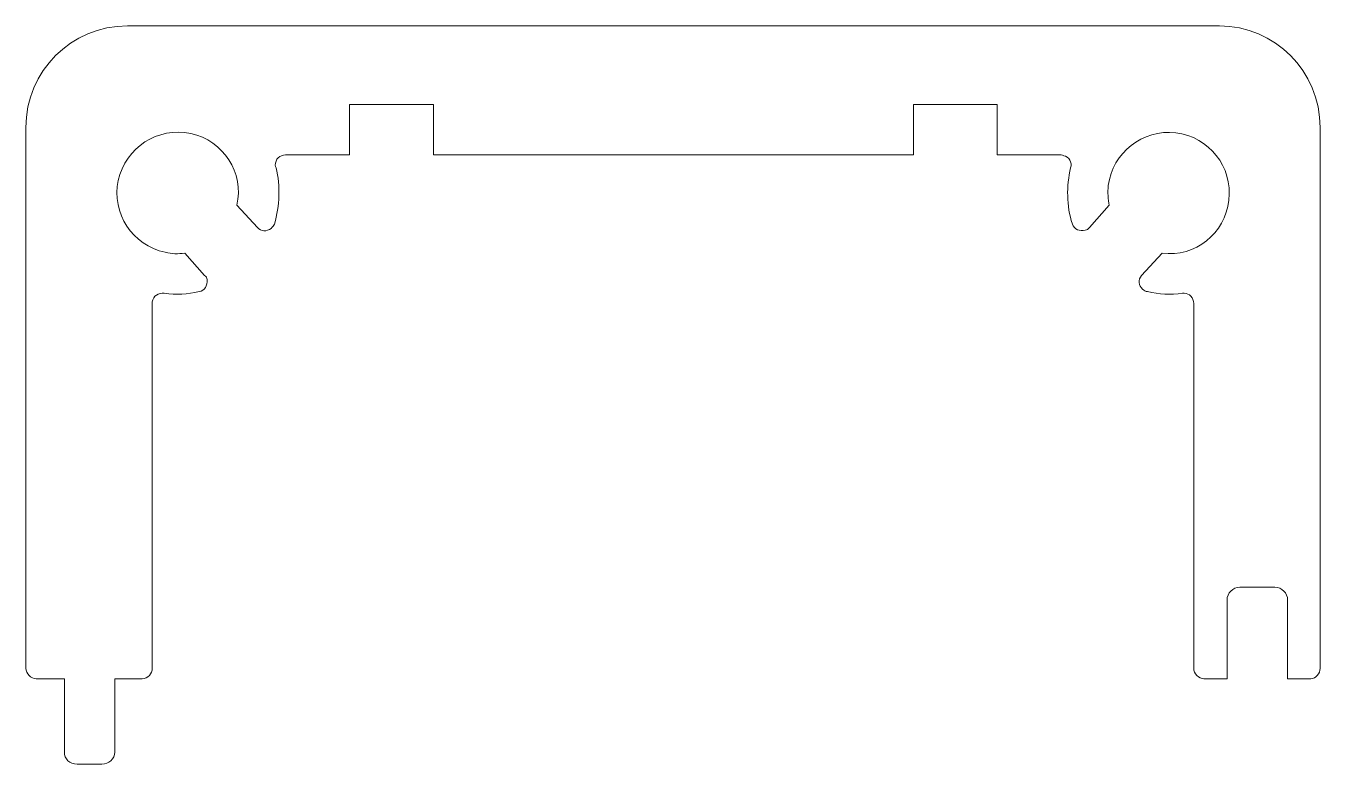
# Model space of a CAD drawing. Header units: millimetres. Extents: x 160.3 to 185.9, y 118 to 132.6.
import ezdxf

# ---------------------------------------------------------------- set-up
doc = ezdxf.new("R2010")
doc.units = ezdxf.units.MM
doc.header["$MEASUREMENT"] = 0
doc.layers.get('0').update_dxf_attribs({"linetype": 'CONTINUOUS'})

msp = doc.modelspace()

# ---------------------------------------------------------------- linework, layer by layer
at = {"color": 7, "linetype": 'CONTINUOUS', "lineweight": 20}
for points in [[(162.329, 132.64), (183.924, 132.64), (183.924, 132.64)], [(168.378, 131.086), (166.722, 131.086), (166.722, 130.089)], [(168.378, 131.086), (168.378, 130.089), (168.378, 130.089)], [(177.874, 131.086), (179.53, 131.086), (179.53, 130.089)], [(177.874, 131.086), (177.874, 130.089), (177.874, 130.089)], [(160.318, 119.934), (160.318, 130.63), (160.318, 130.63)], [(185.917, 130.63), (185.917, 119.934), (185.917, 119.934)], [(165.455, 130.089), (166.722, 130.089), (166.722, 130.089)], [(168.378, 130.089), (177.874, 130.089), (177.874, 130.089)], [(179.53, 130.089), (180.798, 130.089), (180.798, 130.089)], [(164.492, 129.092), (164.897, 128.653), (164.897, 128.653)], [(181.744, 129.092), (181.355, 128.653), (181.355, 128.653)], [(163.461, 128.146), (163.85, 127.706), (163.85, 127.706)], [(182.791, 128.146), (182.386, 127.706), (182.386, 127.706)], [(162.819, 119.934), (162.819, 127.149), (162.819, 127.149)], [(183.417, 127.149), (183.417, 119.934), (183.417, 119.934)], [(185.022, 121.539), (184.329, 121.539), (184.329, 121.539)], [(184.076, 119.731), (184.076, 121.286), (184.076, 121.286)], [(185.275, 119.731), (185.275, 121.286), (185.275, 121.286)], [(161.079, 119.731), (160.521, 119.731), (160.521, 119.731)], [(161.079, 119.731), (161.079, 118.278), (161.079, 118.278)], [(162.616, 119.731), (162.076, 119.731), (162.076, 119.731)], [(162.076, 119.731), (162.076, 118.278), (162.076, 118.278)], [(183.619, 119.731), (184.076, 119.731), (184.076, 119.731)], [(185.275, 119.731), (185.731, 119.731), (185.731, 119.731)], [(161.332, 118.041), (161.822, 118.041), (161.822, 118.041)]]:
    msp.add_lwpolyline(points, dxfattribs=at)
for points in [[(162.329, 132.64), (161.214, 132.64), (160.318, 131.745), (160.318, 130.63)], [(185.917, 130.63), (185.917, 131.745), (185.022, 132.64), (183.924, 132.64)], [(165.235, 128.72), (165.337, 129.092), (165.354, 129.464), (165.269, 129.835)], [(180.983, 129.835), (180.899, 129.464), (180.899, 129.092), (181.017, 128.72)], [(163.056, 127.352), (163.292, 127.318), (163.512, 127.335), (163.748, 127.385)], [(182.504, 127.385), (182.724, 127.335), (182.96, 127.318), (183.197, 127.352)], [(184.329, 121.539), (184.194, 121.539), (184.076, 121.421), (184.076, 121.286)], [(185.275, 121.286), (185.275, 121.421), (185.157, 121.539), (185.022, 121.539)], [(160.318, 119.934), (160.318, 119.832), (160.42, 119.731), (160.521, 119.731)], [(162.616, 119.731), (162.735, 119.731), (162.819, 119.832), (162.819, 119.934)], [(183.417, 119.934), (183.417, 119.832), (183.518, 119.731), (183.619, 119.731)], [(185.731, 119.731), (185.833, 119.731), (185.917, 119.832), (185.917, 119.934)], [(161.079, 118.278), (161.079, 118.143), (161.18, 118.041), (161.332, 118.041)], [(161.822, 118.041), (161.957, 118.041), (162.076, 118.143), (162.076, 118.278)]]:
    msp.add_open_spline(points, degree=3, dxfattribs=at)
for points, knots in [([(164.492, 129.092), (164.644, 129.734), (164.222, 130.376), (163.579, 130.511), (163.579, 130.511), (162.921, 130.647), (162.295, 130.241), (162.143, 129.582), (162.143, 129.582), (162.008, 128.94), (162.43, 128.298), (163.073, 128.163), (163.073, 128.163), (163.208, 128.129), (163.326, 128.129), (163.461, 128.146)], [0, 0, 0, 0, 0.0625, 0.0625, 0.0625, 0.0625, 0.125, 0.125, 0.125, 0.125, 0.1875, 0.1875, 0.1875, 0.1875, 1, 1, 1, 1]), ([(182.791, 128.146), (183.45, 128.061), (184.042, 128.534), (184.109, 129.193), (184.109, 129.193), (184.194, 129.852), (183.721, 130.444), (183.062, 130.528), (183.062, 130.528), (182.403, 130.596), (181.811, 130.14), (181.727, 129.481), (181.727, 129.481), (181.71, 129.345), (181.727, 129.21), (181.744, 129.092)], [0, 0, 0, 0, 0.0625, 0.0625, 0.0625, 0.0625, 0.125, 0.125, 0.125, 0.125, 0.1875, 0.1875, 0.1875, 0.1875, 1, 1, 1, 1]), ([(165.455, 130.089), (165.337, 130.089), (165.252, 130.004), (165.252, 129.886), (165.252, 129.886), (165.252, 129.869), (165.252, 129.852), (165.269, 129.835)], [0, 0, 0, 0, 0.125, 0.125, 0.125, 0.125, 1, 1, 1, 1]), ([(180.983, 129.835), (181.017, 129.937), (180.95, 130.055), (180.848, 130.072), (180.848, 130.072), (180.831, 130.089), (180.814, 130.089), (180.798, 130.089)], [0, 0, 0, 0, 0.125, 0.125, 0.125, 0.125, 1, 1, 1, 1]), ([(164.897, 128.653), (164.965, 128.568), (165.083, 128.568), (165.168, 128.636), (165.168, 128.636), (165.202, 128.67), (165.219, 128.686), (165.235, 128.72)], [0, 0, 0, 0, 0.125, 0.125, 0.125, 0.125, 1, 1, 1, 1]), ([(181.017, 128.72), (181.051, 128.619), (181.169, 128.568), (181.271, 128.602), (181.271, 128.602), (181.304, 128.602), (181.338, 128.619), (181.355, 128.653)], [0, 0, 0, 0, 0.125, 0.125, 0.125, 0.125, 1, 1, 1, 1]), ([(163.748, 127.385), (163.85, 127.402), (163.917, 127.504), (163.901, 127.622), (163.901, 127.622), (163.901, 127.656), (163.884, 127.69), (163.85, 127.706)], [0, 0, 0, 0, 0.125, 0.125, 0.125, 0.125, 1, 1, 1, 1]), ([(182.386, 127.706), (182.318, 127.622), (182.318, 127.504), (182.403, 127.436), (182.403, 127.436), (182.437, 127.402), (182.47, 127.385), (182.504, 127.385)], [0, 0, 0, 0, 0.125, 0.125, 0.125, 0.125, 1, 1, 1, 1]), ([(163.056, 127.352), (162.937, 127.369), (162.836, 127.301), (162.819, 127.183), (162.819, 127.183), (162.819, 127.183), (162.819, 127.166), (162.819, 127.149)], [0, 0, 0, 0, 0.125, 0.125, 0.125, 0.125, 1, 1, 1, 1]), ([(183.417, 127.149), (183.417, 127.267), (183.332, 127.352), (183.231, 127.352), (183.231, 127.352), (183.214, 127.352), (183.214, 127.352), (183.197, 127.352)], [0, 0, 0, 0, 0.125, 0.125, 0.125, 0.125, 1, 1, 1, 1])]:
    msp.add_open_spline(points, degree=3, knots=knots, dxfattribs=at)

doc.saveas('drawing.dxf')
